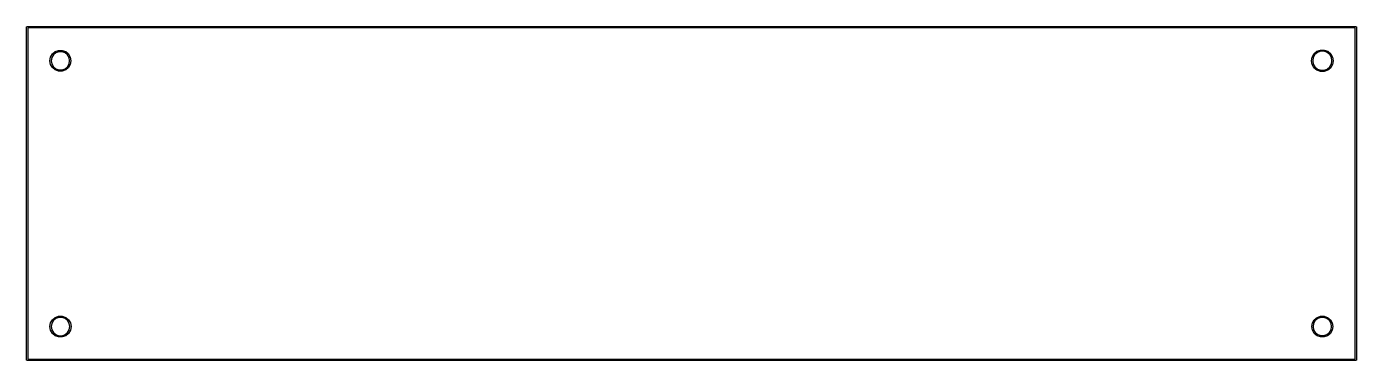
# Model space of a CAD drawing. Extents: x 39 to 239, y -114 to -63.
import ezdxf

# ---------------------------------------------------------------- set-up
doc = ezdxf.new("R2010")
doc.units = 0
doc.header["$MEASUREMENT"] = 0
doc.layers.add('BLACK', color=7, linetype='CONTINUOUS')

msp = doc.modelspace()

# ---------------------------------------------------------------- linework, layer by layer
at = {"layer": 'Black'}
for p, q in [((38.667, -63.585), (38.6685, -63.5764)), ((38.667, -113.623), (38.667, -63.585)), ((38.6685, -63.5676), (38.6715, -63.5594)), ((38.6685, -63.5764), (38.6685, -63.5676)), ((38.6715, -63.5594), (38.673, -63.5508)), ((38.673, -63.5508), (38.6774, -63.5432)), ((38.6774, -63.5432), (38.6804, -63.535)), ((38.6804, -63.535), (38.686, -63.5283)), ((38.686, -63.5283), (38.6904, -63.5207)), ((38.6904, -63.5207), (38.6971, -63.5151)), ((38.6971, -63.5151), (38.7027, -63.5084)), ((38.7027, -63.5084), (38.7103, -63.504)), ((38.7103, -63.504), (38.717, -63.4984)), ((38.717, -63.4984), (38.7252, -63.4954)), ((38.7252, -63.4954), (38.7328, -63.491)), ((38.7328, -63.491), (38.7414, -63.4895)), ((38.7414, -63.4895), (38.7496, -63.4865)), ((38.7496, -63.4865), (38.7584, -63.4865)), ((38.7584, -63.4865), (38.767, -63.485)), ((38.767, -63.485), (238.792, -63.485)), ((38.867, -63.685), (38.867, -113.523)), ((238.692, -63.685), (38.867, -63.685)), ((238.692, -113.523), (238.692, -63.685)), ((238.792, -63.485), (238.801, -63.4865)), ((238.801, -63.4865), (238.809, -63.4865)), ((238.809, -63.4865), (238.818, -63.4895)), ((238.818, -63.4895), (238.826, -63.491)), ((238.826, -63.491), (238.834, -63.4954)), ((238.834, -63.4954), (238.842, -63.4984)), ((238.842, -63.4984), (238.849, -63.504)), ((238.849, -63.504), (238.856, -63.5084)), ((238.856, -63.5084), (238.862, -63.5151)), ((238.862, -63.5151), (238.869, -63.5207)), ((238.869, -63.5207), (238.873, -63.5283)), ((238.873, -63.5283), (238.879, -63.535)), ((238.879, -63.535), (238.882, -63.5432)), ((238.882, -63.5432), (238.886, -63.5508)), ((238.886, -63.5508), (238.887, -63.5594)), ((238.887, -63.5594), (238.89, -63.5676)), ((238.89, -63.5676), (238.89, -63.5764)), ((238.89, -63.5764), (238.892, -63.585)), ((238.892, -63.585), (238.892, -113.623)), ((42.2666, -68.084), (42.5422, -67.6066)), ((42.6954, -67.7352), (42.4545, -68.1524)), ((42.5422, -67.6066), (42.9645, -67.2523)), ((43.0645, -67.4255), (42.6954, -67.7352)), ((42.9645, -67.2523), (43.4825, -67.0638)), ((43.5172, -67.2607), (43.0645, -67.4255)), ((43.4825, -67.0638), (44.0337, -67.0638)), ((43.999, -67.2607), (43.5172, -67.2607)), ((44.4517, -67.4255), (43.999, -67.2607)), ((44.0337, -67.0638), (44.5517, -67.2523)), ((44.8208, -67.7352), (44.4517, -67.4255)), ((44.5517, -67.2523), (44.974, -67.6066)), ((45.0617, -68.1524), (44.8208, -67.7352)), ((44.974, -67.6066), (45.2496, -68.084)), ((232.117, -68.6269), (232.216, -68.0641)), ((232.216, -68.0641), (232.502, -67.5692)), ((232.655, -67.6977), (232.404, -68.1325)), ((232.502, -67.5692), (232.94, -67.2018)), ((233.04, -67.375), (232.655, -67.6977)), ((232.94, -67.2018), (233.477, -67.0064)), ((233.512, -67.2033), (233.04, -67.375)), ((233.477, -67.0064), (234.049, -67.0064)), ((234.014, -67.2033), (233.512, -67.2033)), ((234.486, -67.375), (234.014, -67.2033)), ((234.049, -67.0064), (234.586, -67.2018)), ((234.87, -67.6977), (234.486, -67.375)), ((234.586, -67.2018), (235.023, -67.5692)), ((235.121, -68.1325), (234.87, -67.6977)), ((235.023, -67.5692), (235.309, -68.0641)), ((235.309, -68.0641), (235.408, -68.6269)), ((42.1708, -68.6269), (42.2666, -68.084)), ((42.2666, -69.1698), (42.1708, -68.6269)), ((42.5422, -69.6472), (42.2666, -69.1698)), ((42.4545, -68.1524), (42.3708, -68.6269)), ((42.3708, -68.6269), (42.4545, -69.1014)), ((42.4545, -69.1014), (42.6954, -69.5186)), ((42.9645, -70.0015), (42.5422, -69.6472)), ((42.6954, -69.5186), (43.0645, -69.8283)), ((43.4825, -70.19), (42.9645, -70.0015)), ((43.0645, -69.8283), (43.5172, -69.9931)), ((43.5172, -69.9931), (43.999, -69.9931)), ((43.999, -69.9931), (44.4517, -69.8283)), ((44.5517, -70.0015), (44.0337, -70.19)), ((44.4517, -69.8283), (44.8208, -69.5186)), ((44.974, -69.6472), (44.5517, -70.0015)), ((44.8208, -69.5186), (45.0617, -69.1014)), ((45.2496, -69.1698), (44.974, -69.6472)), ((45.1454, -68.6269), (45.0617, -68.1524)), ((45.0617, -69.1014), (45.1454, -68.6269)), ((45.2496, -68.084), (45.3454, -68.6269)), ((45.3454, -68.6269), (45.2496, -69.1698)), ((232.216, -69.1897), (232.117, -68.6269)), ((232.502, -69.6846), (232.216, -69.1897)), ((232.404, -68.1325), (232.317, -68.6269)), ((232.317, -68.6269), (232.404, -69.1213)), ((232.404, -69.1213), (232.655, -69.5561)), ((232.94, -70.052), (232.502, -69.6846)), ((232.655, -69.5561), (233.04, -69.8788)), ((233.477, -70.2474), (232.94, -70.052)), ((233.04, -69.8788), (233.512, -70.0505)), ((233.512, -70.0505), (234.014, -70.0505)), ((234.014, -70.0505), (234.486, -69.8788)), ((234.586, -70.052), (234.049, -70.2474)), ((234.486, -69.8788), (234.87, -69.5561)), ((235.023, -69.6846), (234.586, -70.052)), ((234.87, -69.5561), (235.121, -69.1213)), ((235.309, -69.1897), (235.023, -69.6846)), ((235.208, -68.6269), (235.121, -68.1325)), ((235.121, -69.1213), (235.208, -68.6269)), ((235.408, -68.6269), (235.309, -69.1897)), ((44.0337, -70.19), (43.4825, -70.19)), ((234.049, -70.2474), (233.477, -70.2474)), ((42.18, -108.632), (42.2759, -108.088)), ((42.2759, -108.088), (42.5522, -107.609)), ((42.7054, -107.738), (42.4638, -108.156)), ((42.5522, -107.609), (42.9754, -107.254)), ((43.0754, -107.427), (42.7054, -107.738)), ((42.9754, -107.254), (43.4946, -107.065)), ((43.5293, -107.262), (43.0754, -107.427)), ((43.4946, -107.065), (44.047, -107.065)), ((44.0123, -107.262), (43.5293, -107.262)), ((44.4662, -107.427), (44.0123, -107.262)), ((44.047, -107.065), (44.5662, -107.254)), ((44.8362, -107.738), (44.4662, -107.427)), ((44.5662, -107.254), (44.9894, -107.609)), ((45.0778, -108.156), (44.8362, -107.738)), ((44.9894, -107.609), (45.2657, -108.088)), ((45.2657, -108.088), (45.3616, -108.632)), ((232.173, -108.632), (232.269, -108.088)), ((232.269, -108.088), (232.545, -107.61)), ((232.698, -107.739), (232.457, -108.157)), ((232.545, -107.61), (232.968, -107.255)), ((233.068, -107.429), (232.698, -107.739)), ((232.968, -107.255), (233.487, -107.067)), ((233.522, -107.264), (233.068, -107.429)), ((233.487, -107.067), (234.039, -107.067)), ((234.004, -107.264), (233.522, -107.264)), ((234.457, -107.429), (234.004, -107.264)), ((234.039, -107.067), (234.557, -107.255)), ((234.827, -107.739), (234.457, -107.429)), ((234.557, -107.255), (234.98, -107.61)), ((235.068, -108.157), (234.827, -107.739)), ((234.98, -107.61), (235.256, -108.088)), ((235.256, -108.088), (235.352, -108.632)), ((42.2759, -109.176), (42.18, -108.632)), ((42.5522, -109.654), (42.2759, -109.176)), ((42.4638, -108.156), (42.38, -108.632)), ((42.38, -108.632), (42.4638, -109.108)), ((42.4638, -109.108), (42.7054, -109.526)), ((42.9754, -110.01), (42.5522, -109.654)), ((42.7054, -109.526), (43.0754, -109.836)), ((43.4946, -110.199), (42.9754, -110.01)), ((43.0754, -109.836), (43.5293, -110.002)), ((43.5293, -110.002), (44.0123, -110.002)), ((44.0123, -110.002), (44.4662, -109.836)), ((44.5662, -110.01), (44.047, -110.199)), ((44.4662, -109.836), (44.8362, -109.526)), ((44.9894, -109.654), (44.5662, -110.01)), ((44.8362, -109.526), (45.0778, -109.108)), ((45.2657, -109.176), (44.9894, -109.654)), ((45.1616, -108.632), (45.0778, -108.156)), ((45.0778, -109.108), (45.1616, -108.632)), ((45.3616, -108.632), (45.2657, -109.176)), ((232.269, -109.175), (232.173, -108.632)), ((232.545, -109.654), (232.269, -109.175)), ((232.457, -108.157), (232.373, -108.632)), ((232.373, -108.632), (232.457, -109.107)), ((232.457, -109.107), (232.698, -109.525)), ((232.968, -110.008), (232.545, -109.654)), ((232.698, -109.525), (233.068, -109.835)), ((233.487, -110.197), (232.968, -110.008)), ((233.068, -109.835), (233.522, -110)), ((233.522, -110), (234.004, -110)), ((234.004, -110), (234.457, -109.835)), ((234.557, -110.008), (234.039, -110.197)), ((234.457, -109.835), (234.827, -109.525)), ((234.98, -109.654), (234.557, -110.008)), ((234.827, -109.525), (235.068, -109.107)), ((235.256, -109.175), (234.98, -109.654)), ((235.152, -108.632), (235.068, -108.157)), ((235.068, -109.107), (235.152, -108.632)), ((235.352, -108.632), (235.256, -109.175)), ((44.047, -110.199), (43.4946, -110.199)), ((234.039, -110.197), (233.487, -110.197)), ((38.6685, -113.632), (38.667, -113.623)), ((38.6685, -113.64), (38.6685, -113.632)), ((38.6715, -113.649), (38.6685, -113.64)), ((38.673, -113.657), (38.6715, -113.649)), ((38.6774, -113.665), (38.673, -113.657)), ((38.6804, -113.673), (38.6774, -113.665)), ((38.686, -113.68), (38.6804, -113.673)), ((38.6904, -113.687), (38.686, -113.68)), ((38.6971, -113.693), (38.6904, -113.687)), ((38.7027, -113.7), (38.6971, -113.693)), ((38.7103, -113.704), (38.7027, -113.7)), ((38.717, -113.71), (38.7103, -113.704)), ((38.7252, -113.713), (38.717, -113.71)), ((38.7328, -113.717), (38.7252, -113.713)), ((38.7414, -113.718), (38.7328, -113.717)), ((38.7496, -113.721), (38.7414, -113.718)), ((38.7584, -113.721), (38.7496, -113.721)), ((38.767, -113.723), (38.7584, -113.721)), ((238.792, -113.723), (38.767, -113.723)), ((38.867, -113.523), (238.692, -113.523)), ((238.801, -113.721), (238.792, -113.723)), ((238.809, -113.721), (238.801, -113.721)), ((238.818, -113.718), (238.809, -113.721)), ((238.826, -113.717), (238.818, -113.718)), ((238.834, -113.713), (238.826, -113.717)), ((238.842, -113.71), (238.834, -113.713)), ((238.849, -113.704), (238.842, -113.71)), ((238.856, -113.7), (238.849, -113.704)), ((238.862, -113.693), (238.856, -113.7)), ((238.869, -113.687), (238.862, -113.693)), ((238.873, -113.68), (238.869, -113.687)), ((238.879, -113.673), (238.873, -113.68)), ((238.882, -113.665), (238.879, -113.673)), ((238.886, -113.657), (238.882, -113.665)), ((238.887, -113.649), (238.886, -113.657)), ((238.89, -113.64), (238.887, -113.649)), ((238.892, -113.623), (238.89, -113.632)), ((238.89, -113.632), (238.89, -113.64))]:
    msp.add_line(p, q, dxfattribs=at)

doc.saveas('drawing.dxf')
